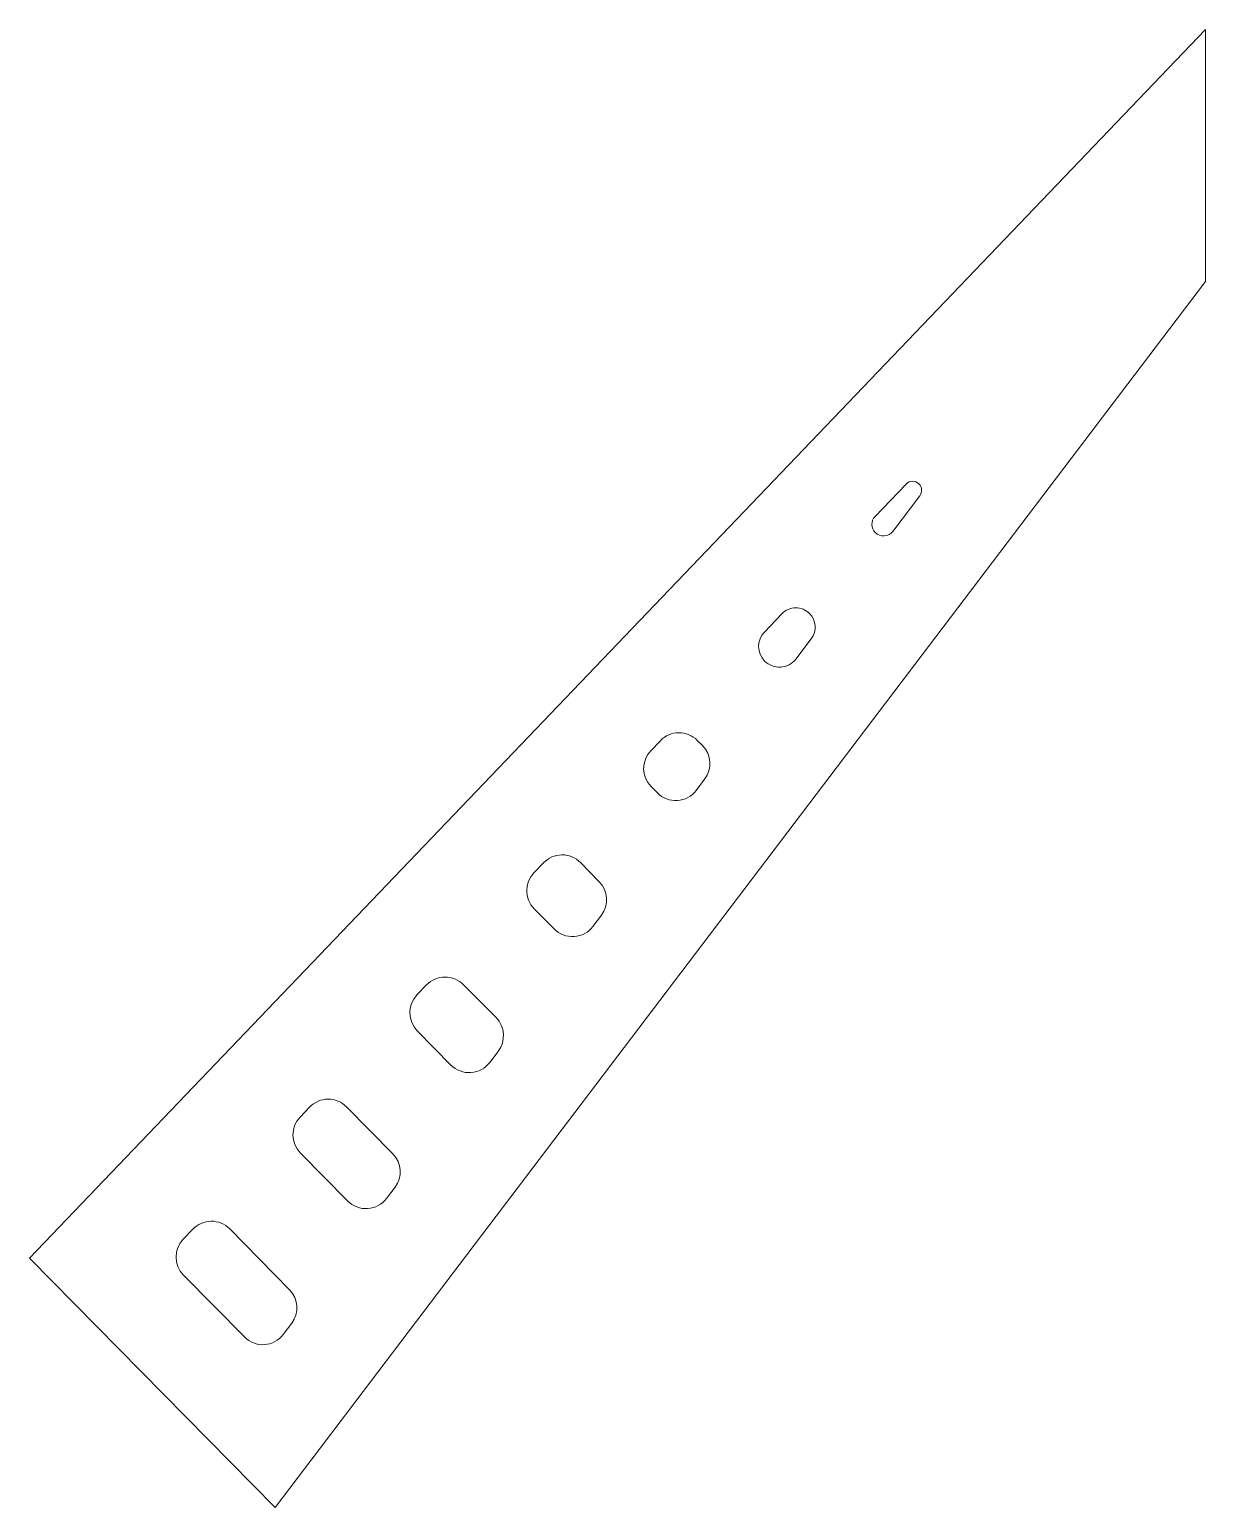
# Model space of a CAD drawing. Header units: inches. Extents: x -4.1 to 12.6, y -16 to 5.
import ezdxf

# ---------------------------------------------------------------- set-up
doc = ezdxf.new("R2010")
doc.units = ezdxf.units.IN
doc.header["$MEASUREMENT"] = 0
doc.layers.add('Layer 1', color=7, linetype='Continuous')

msp = doc.modelspace()

# ---------------------------------------------------------------- linework, layer by layer
at = {"layer": 'Layer 1', "lineweight": 0}
msp.add_lwpolyline([(12.639, 5.019), (12.639, 1.43), (2.841, -11.478), (-0.625, -16.043), (-4.125, -12.491), (12.639, 5.019)], dxfattribs=at)
for points, knots in [([(8.555, -1.456), (8.6, -1.502), (8.605, -1.574), (8.566, -1.625), (8.566, -1.625), (8.18, -2.133), (8.18, -2.133), (8.152, -2.171), (8.108, -2.195), (8.06, -2.198), (8.012, -2.201), (7.966, -2.184), (7.932, -2.15), (7.868, -2.087), (7.867, -1.984), (7.929, -1.919), (7.929, -1.919), (8.371, -1.458), (8.371, -1.458), (8.395, -1.433), (8.428, -1.419), (8.462, -1.419), (8.497, -1.418), (8.53, -1.432), (8.555, -1.456)], [0, 0, 0, 0, 1, 1, 1, 2, 2, 2, 3, 3, 3, 4, 4, 4, 5, 5, 5, 6, 6, 6, 7, 7, 7, 8, 8, 8, 8]), ([(6.994, -3.304), (7.091, -3.402), (7.101, -3.555), (7.018, -3.664), (7.018, -3.664), (6.8, -3.952), (6.8, -3.952), (6.748, -4.02), (6.669, -4.062), (6.584, -4.068), (6.498, -4.074), (6.415, -4.042), (6.354, -3.981), (6.241, -3.867), (6.24, -3.684), (6.351, -3.568), (6.351, -3.568), (6.6, -3.308), (6.6, -3.308), (6.651, -3.254), (6.722, -3.223), (6.796, -3.223), (6.871, -3.222), (6.942, -3.251), (6.994, -3.304)], [0, 0, 0, 0, 1, 1, 1, 2, 2, 2, 3, 3, 3, 4, 4, 4, 5, 5, 5, 6, 6, 6, 7, 7, 7, 8, 8, 8, 8]), ([(5.468, -5.186), (5.596, -5.316), (5.609, -5.52), (5.499, -5.666), (5.499, -5.666), (5.378, -5.825), (5.378, -5.825), (5.314, -5.91), (5.216, -5.962), (5.11, -5.969), (5.004, -5.976), (4.9, -5.937), (4.825, -5.861), (4.825, -5.861), (4.735, -5.77), (4.735, -5.77), (4.596, -5.629), (4.594, -5.402), (4.731, -5.259), (4.731, -5.259), (4.868, -5.116), (4.868, -5.116), (4.937, -5.044), (5.031, -5.004), (5.13, -5.003), (5.229, -5.002), (5.324, -5.041), (5.394, -5.112), (5.394, -5.112), (5.468, -5.186), (5.468, -5.186)], [0, 0, 0, 0, 1, 1, 1, 2, 2, 2, 3, 3, 3, 4, 4, 4, 5, 5, 5, 6, 6, 6, 7, 7, 7, 8, 8, 8, 9, 9, 9, 10, 10, 10, 10]), ([(3.996, -7.125), (4.125, -7.255), (4.138, -7.459), (4.028, -7.604), (4.028, -7.604), (3.907, -7.763), (3.907, -7.763), (3.843, -7.848), (3.745, -7.901), (3.639, -7.907), (3.532, -7.914), (3.429, -7.875), (3.354, -7.799), (3.354, -7.799), (3.069, -7.51), (3.069, -7.51), (2.929, -7.369), (2.927, -7.143), (3.065, -6.999), (3.065, -6.999), (3.202, -6.856), (3.202, -6.856), (3.27, -6.785), (3.365, -6.744), (3.464, -6.743), (3.563, -6.742), (3.658, -6.782), (3.727, -6.852), (3.727, -6.852), (3.996, -7.125), (3.996, -7.125)], [0, 0, 0, 0, 1, 1, 1, 2, 2, 2, 3, 3, 3, 4, 4, 4, 5, 5, 5, 6, 6, 6, 7, 7, 7, 8, 8, 8, 9, 9, 9, 10, 10, 10, 10]), ([(2.525, -9.063), (2.653, -9.193), (2.666, -9.397), (2.556, -9.543), (2.556, -9.543), (2.435, -9.702), (2.435, -9.702), (2.371, -9.787), (2.273, -9.839), (2.167, -9.846), (2.061, -9.853), (1.957, -9.813), (1.882, -9.738), (1.882, -9.738), (1.402, -9.251), (1.402, -9.251), (1.263, -9.109), (1.261, -8.883), (1.398, -8.74), (1.398, -8.74), (1.535, -8.597), (1.535, -8.597), (1.604, -8.525), (1.698, -8.484), (1.797, -8.484), (1.896, -8.483), (1.991, -8.522), (2.061, -8.593), (2.061, -8.593), (2.525, -9.063), (2.525, -9.063)], [0, 0, 0, 0, 1, 1, 1, 2, 2, 2, 3, 3, 3, 4, 4, 4, 5, 5, 5, 6, 6, 6, 7, 7, 7, 8, 8, 8, 9, 9, 9, 10, 10, 10, 10]), ([(1.054, -11.002), (1.182, -11.132), (1.195, -11.336), (1.085, -11.481), (1.085, -11.481), (0.964, -11.64), (0.964, -11.64), (0.9, -11.725), (0.802, -11.778), (0.695, -11.784), (0.589, -11.791), (0.485, -11.752), (0.411, -11.676), (0.411, -11.676), (-0.265, -10.991), (-0.265, -10.991), (-0.404, -10.85), (-0.406, -10.623), (-0.269, -10.48), (-0.269, -10.48), (-0.132, -10.337), (-0.132, -10.337), (-0.063, -10.265), (0.031, -10.225), (0.13, -10.224), (0.229, -10.223), (0.325, -10.263), (0.394, -10.333), (0.394, -10.333), (1.054, -11.002), (1.054, -11.002)], [0, 0, 0, 0, 1, 1, 1, 2, 2, 2, 3, 3, 3, 4, 4, 4, 5, 5, 5, 6, 6, 6, 7, 7, 7, 8, 8, 8, 9, 9, 9, 10, 10, 10, 10]), ([(-0.418, -12.941), (-0.29, -13.07), (-0.277, -13.274), (-0.387, -13.419), (-0.387, -13.419), (-0.508, -13.579), (-0.508, -13.579), (-0.572, -13.663), (-0.67, -13.716), (-0.776, -13.723), (-0.882, -13.73), (-0.986, -13.69), (-1.061, -13.614), (-1.061, -13.614), (-1.931, -12.731), (-1.931, -12.731), (-2.071, -12.59), (-2.072, -12.363), (-1.935, -12.22), (-1.935, -12.22), (-1.798, -12.077), (-1.798, -12.077), (-1.73, -12.006), (-1.635, -11.965), (-1.536, -11.964), (-1.437, -11.963), (-1.342, -12.003), (-1.272, -12.073), (-1.272, -12.073), (-0.418, -12.941), (-0.418, -12.941)], [0, 0, 0, 0, 1, 1, 1, 2, 2, 2, 3, 3, 3, 4, 4, 4, 5, 5, 5, 6, 6, 6, 7, 7, 7, 8, 8, 8, 9, 9, 9, 10, 10, 10, 10])]:
    msp.add_open_spline(points, degree=3, knots=knots, dxfattribs=at)

doc.saveas('drawing.dxf')
